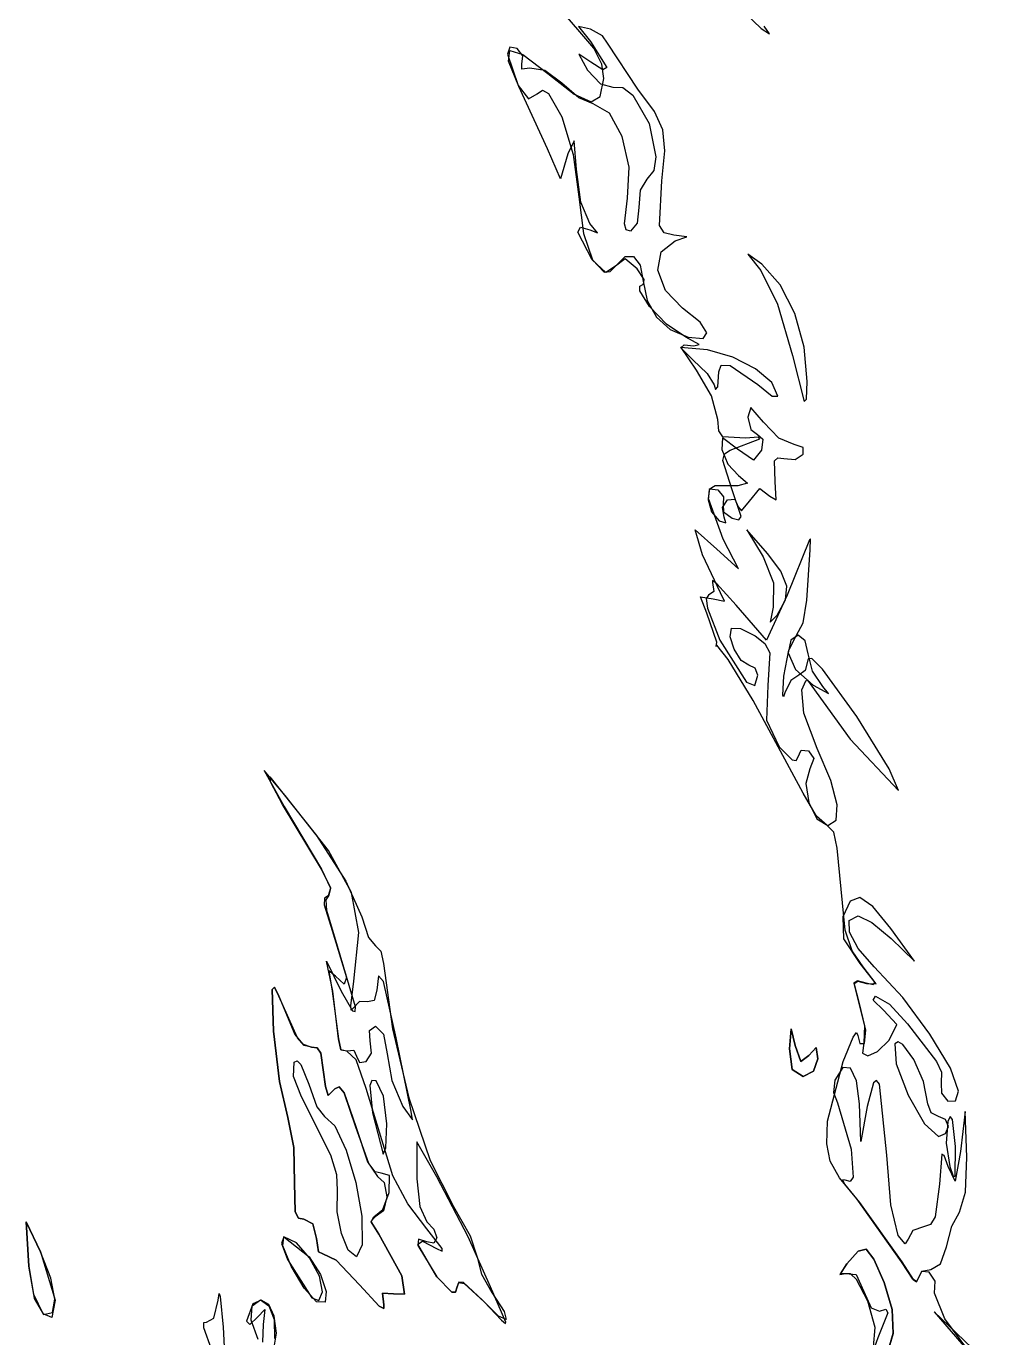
# Model space of a CAD drawing. Extents: x 21 to 195, y 1 to 197.
# Drawn here: x 147.48 to 181.26, y 81.82 to 127.96 of the extents above; entities that cross this region are included whole.
import ezdxf

# ---------------------------------------------------------------- set-up
doc = ezdxf.new("R2010")
doc.units = 0

msp = doc.modelspace()

# ---------------------------------------------------------------- linework, layer by layer
at = {"layer": 'Layer 1'}
for p, q in [((170.398124, 130.704451), (173.328298, 127.882227)), ((167.442109, 127.193428), (166.165846, 128.680564)), ((167.324722, 127.859649), (166.903505, 127.957633)), ((166.903505, 127.957633), (167.324722, 127.428554)), ((167.746821, 127.619496), (167.324722, 127.859649)), ((173.328298, 127.882227), (173.622614, 127.694301)), ((173.622614, 127.694301), (173.436777, 127.964998)), ((167.324722, 127.428554), (167.905351, 126.505246)), ((167.922328, 127.363996), (167.746821, 127.619496)), ((168.997243, 125.744392), (167.922328, 127.363996)), ((164.48955, 127.221507), (164.408262, 126.974265)), ((164.408262, 126.974265), (164.785073, 125.87104)), ((164.441649, 126.737551), (164.490195, 127.113347)), ((164.75297, 127.173143), (164.48955, 127.221507)), ((164.490195, 127.113347), (164.951821, 126.967915)), ((164.947351, 126.92126), (164.75297, 127.173143)), ((164.911015, 126.627043), (164.947351, 126.92126)), ((164.951821, 126.967915), (165.827885, 126.301782)), ((167.336364, 126.69266), (166.918454, 126.979556)), ((166.918454, 126.979556), (167.223122, 126.418198)), ((167.725169, 126.621277), (167.442109, 127.193428)), ((164.804829, 125.839995), (164.441649, 126.737551)), ((164.910971, 126.452462), (164.911015, 126.627043)), ((165.192179, 126.487696), (164.910971, 126.452462)), ((165.723198, 126.407262), (165.192179, 126.487696)), ((167.765204, 126.421583), (167.336364, 126.69266)), ((167.797092, 126.123276), (167.725169, 126.621277)), ((167.905351, 126.505246), (167.765204, 126.421583)), ((166.323538, 125.954295), (165.723198, 126.407262)), ((165.827885, 126.301782), (166.757676, 125.574249)), ((167.223122, 126.418198), (167.67825, 125.929028)), ((167.672164, 125.491313), (167.797092, 126.123276)), ((164.785073, 125.87104), (165.150507, 125.403212)), ((165.813421, 123.648891), (164.804829, 125.839995)), ((165.150507, 125.403212), (165.452176, 125.588112)), ((165.452176, 125.588112), (165.636688, 125.71367)), ((165.636688, 125.71367), (165.853991, 125.591728)), ((165.853991, 125.591728), (166.320628, 124.769579)), ((166.914221, 125.447309), (166.323538, 125.954295)), ((166.757676, 125.574249), (167.349064, 125.306198)), ((167.67825, 125.929028), (168.1093, 125.818476)), ((168.1093, 125.818476), (168.46699, 125.804998)), ((168.46699, 125.804998), (168.817177, 125.540332)), ((168.817177, 125.540332), (169.391604, 124.536039)), ((169.577524, 124.95703), (168.997243, 125.744392)), ((167.422089, 125.236392), (166.914221, 125.447309)), ((167.349064, 125.306198), (167.672164, 125.491313)), ((167.99268, 124.908033), (167.422089, 125.236392)), ((166.320628, 124.769579), (166.719399, 123.450145)), ((168.443513, 124.083778), (167.99268, 124.908033)), ((169.870765, 124.311981), (169.577524, 124.95703)), ((169.391604, 124.536039), (169.625711, 123.36281)), ((169.937589, 123.577305), (169.870765, 124.311981)), ((166.751811, 123.931863), (166.529913, 123.472502)), ((166.828716, 122.925696), (166.751811, 123.931863)), ((168.686583, 123.004862), (168.443513, 124.083778)), ((166.266035, 122.590557), (165.813421, 123.648891)), ((166.529913, 123.472502), (166.266035, 122.590557)), ((166.719399, 123.450145), (166.917616, 121.961907)), ((169.625711, 123.36281), (169.550497, 122.886973)), ((169.838618, 122.52106), (169.937589, 123.577305)), ((166.983233, 121.777007), (166.828716, 122.925696)), ((168.633881, 121.912518), (168.686583, 123.004862)), ((169.550497, 122.886973), (169.312626, 122.577857)), ((169.312626, 122.577857), (169.073399, 122.191345)), ((169.753025, 120.954152), (169.838618, 122.52106)), ((166.917616, 121.961907), (167.076719, 120.670833)), ((168.519052, 121.004776), (168.633881, 121.912518)), ((169.073399, 122.191345), (169.023348, 121.586551)), ((167.304966, 121.021753), (166.983233, 121.777007)), ((169.023348, 121.586551), (168.972284, 121.028059)), ((166.88203, 120.711838), (166.975345, 120.892107)), ((166.975345, 120.892107), (167.304966, 120.795623)), ((167.56955, 120.691597), (167.304966, 121.021753)), ((168.584272, 120.796455), (168.519052, 121.004776)), ((168.972284, 121.028059), (168.731248, 120.751878)), ((169.920226, 120.689133), (169.753025, 120.954152)), ((167.386458, 119.747519), (166.88203, 120.711838)), ((167.076719, 120.670833), (167.398541, 119.739361)), ((167.304966, 120.795623), (167.56955, 120.691597)), ((168.731248, 120.751878), (168.584272, 120.796455)), ((170.26301, 120.609356), (169.920226, 120.689133)), ((170.713111, 120.548898), (170.26301, 120.609356)), ((170.303579, 120.407214), (170.713111, 120.548898)), ((169.699668, 119.384643), (169.807204, 120.02946)), ((169.807204, 120.02946), (170.303579, 120.407214)), ((167.863149, 119.300285), (167.386458, 119.747519)), ((167.398541, 119.739361), (167.805426, 119.312119)), ((168.211253, 119.52033), (167.863149, 119.300285)), ((168.0165, 119.332781), (168.21972, 119.533736)), ((168.543967, 119.777593), (168.211253, 119.52033)), ((168.21972, 119.533736), (168.54545, 119.85612)), ((168.966904, 119.432136), (168.543967, 119.777593)), ((168.54545, 119.85612), (168.844093, 119.85591)), ((168.844093, 119.85591), (169.070968, 119.558441)), ((169.070968, 119.558441), (169.181393, 118.989046)), ((173.356873, 119.585947), (172.862014, 119.936873)), ((172.862014, 119.936873), (173.314893, 119.367577)), ((174.001586, 118.860652), (173.356873, 119.585947)), ((167.805426, 119.312119), (168.0165, 119.332781)), ((169.218611, 119.046682), (168.966904, 119.432136)), ((169.187743, 118.886388), (169.218611, 119.046682)), ((169.960233, 118.658532), (169.699668, 119.384643)), ((173.314893, 119.367577), (173.903282, 118.18286)), ((169.056088, 118.8219), (169.187743, 118.886388)), ((169.063984, 118.648693), (169.056088, 118.8219)), ((169.400997, 118.097665), (169.063984, 118.648693)), ((169.181393, 118.989046), (169.321093, 118.306669)), ((170.568163, 118.036899), (169.960233, 118.658532)), ((174.513544, 117.849177), (174.001586, 118.860652)), ((169.321093, 118.306669), (169.64653, 117.730026)), ((173.903282, 118.18286), (174.433199, 116.375314)), ((170.003917, 117.476389), (169.400997, 118.097665)), ((169.64653, 117.730026), (170.1331, 117.289974)), ((171.17837, 117.55087), (170.568163, 118.036899)), ((174.845453, 116.674123), (174.513544, 117.849177)), ((170.677877, 117.027953), (170.003917, 117.476389)), ((170.1331, 117.289974), (170.756194, 117.01737)), ((171.421533, 117.173122), (171.17837, 117.55087)), ((170.51066, 116.663975), (170.616042, 116.751783)), ((170.616042, 116.751783), (170.962922, 116.718214)), ((171.152981, 116.766325), (170.677877, 117.027953)), ((170.756194, 117.01737), (171.285019, 116.97238)), ((170.962922, 116.718214), (171.152981, 116.766325)), ((171.285019, 116.97238), (171.421533, 117.173122)), ((171.443758, 116.574634), (170.495226, 116.664151)), ((170.495226, 116.664151), (170.920941, 116.226089)), ((171.051116, 115.866256), (170.51066, 116.663975)), ((172.337064, 116.323544), (171.443758, 116.574634)), ((173.131845, 115.913969), (172.337064, 116.323544)), ((174.433199, 116.375314), (174.840437, 114.758092)), ((174.950019, 115.458091), (174.845453, 116.674123)), ((170.920941, 116.226089), (171.43216, 115.741901)), ((171.582047, 114.960586), (171.051116, 115.866256)), ((171.844514, 115.79958), (171.926237, 116.041531)), ((171.926237, 116.041531), (172.235833, 116.031267)), ((172.235833, 116.031267), (173.213998, 115.358608)), ((173.701532, 115.428855), (173.131845, 115.913969)), ((171.43216, 115.741901), (171.670594, 115.343439)), ((171.800417, 115.270413), (171.844514, 115.79958)), ((173.213998, 115.358608), (173.712297, 114.947842)), ((173.919554, 114.951149), (173.701532, 115.428855)), ((174.91823, 114.843574), (174.950019, 115.458091)), ((171.802886, 114.125296), (171.582047, 114.960586)), ((171.670594, 115.343439), (171.727039, 115.182704)), ((171.727039, 115.182704), (171.800417, 115.270413)), ((173.712297, 114.947842), (173.919554, 114.951149)), ((172.966524, 114.543118), (172.86122, 114.202554)), ((173.410495, 114.026165), (172.966524, 114.543118)), ((174.840437, 114.758092), (174.91823, 114.843574)), ((171.841063, 113.732153), (171.802886, 114.125296)), ((172.86122, 114.202554), (172.961629, 113.773224)), ((173.953906, 113.47226), (173.410495, 114.026165)), ((171.985537, 113.511947), (171.841063, 113.732153)), ((172.773025, 113.468776), (171.985537, 113.511947)), ((172.961629, 113.773224), (173.203062, 113.594718)), ((173.203062, 113.594718), (173.38289, 113.434865)), ((171.966751, 113.477684), (171.942586, 113.067668)), ((171.942586, 113.067668), (172.151739, 112.558874)), ((172.491509, 113.08072), (171.966751, 113.477684)), ((172.235745, 113.045443), (173.286891, 113.442847)), ((173.056218, 112.691298), (172.491509, 113.08072)), ((173.229272, 113.505123), (172.773025, 113.468776)), ((173.335706, 113.050382), (173.056218, 112.691298)), ((173.286891, 113.442847), (173.229272, 113.505123)), ((173.38289, 113.434865), (173.335706, 113.050382)), ((174.489643, 113.24194), (173.953906, 113.47226)), ((174.802601, 113.142898), (174.489643, 113.24194)), ((174.811024, 112.904684), (174.802601, 113.142898)), ((171.980951, 112.686315), (172.038068, 112.92197)), ((172.297128, 111.68372), (171.980951, 112.686315)), ((172.038068, 112.92197), (172.235745, 113.045443)), ((173.799257, 112.665986), (173.918231, 112.780313)), ((173.815837, 111.939484), (173.799257, 112.665986)), ((173.918231, 112.780313), (174.12981, 112.748756)), ((174.12981, 112.748756), (174.524921, 112.719696)), ((174.524921, 112.719696), (174.811024, 112.904684)), ((172.151739, 112.558874), (172.533136, 112.160675)), ((172.533136, 112.160675), (172.852577, 111.890271)), ((171.495418, 111.664565), (171.459368, 111.304616)), ((171.472201, 111.348801), (171.52843, 111.68356)), ((171.714691, 111.7892), (171.495418, 111.664565)), ((171.52843, 111.68356), (171.80853, 111.650911)), ((172.508442, 111.794492), (171.714691, 111.7892)), ((172.626711, 110.714991), (172.297128, 111.68372)), ((172.852577, 111.890271), (172.508442, 111.794492)), ((172.913078, 111.2558), (173.287817, 111.694038)), ((173.287817, 111.694038), (173.635568, 111.432189)), ((173.858259, 111.293723), (173.815837, 111.939484)), ((171.459368, 111.304616), (171.586699, 110.880306)), ((171.995503, 109.911363), (171.472201, 111.348801)), ((171.80853, 111.650911), (172.008908, 111.408729)), ((171.966222, 111.029008), (172.15002, 111.298133)), ((172.008908, 111.408729), (171.987036, 111.137972)), ((172.15002, 111.298133), (172.406357, 111.318903)), ((172.406357, 111.318903), (172.519025, 111.057891)), ((172.635486, 110.914223), (172.913078, 111.2558)), ((173.635568, 111.432189), (173.858259, 111.293723)), ((171.586699, 110.880306), (171.857567, 110.562591)), ((172.027958, 110.693472), (171.966222, 111.029008)), ((171.987036, 111.137972), (172.006792, 110.875637)), ((172.006792, 110.875637), (172.307006, 110.654313)), ((172.519025, 111.057891), (172.635486, 110.914223)), ((171.857567, 110.562591), (172.08696, 110.486082)), ((172.08696, 110.486082), (172.027958, 110.693472)), ((172.307006, 110.654313), (172.547755, 110.598663)), ((172.547755, 110.598663), (172.626711, 110.714991)), ((171.269838, 109.361382), (171.003491, 110.243327)), ((171.003491, 110.243327), (171.770078, 109.558585)), ((172.536664, 108.873843), (171.995503, 109.911363)), ((173.545962, 109.410418), (172.819239, 110.243327)), ((172.819239, 110.243327), (173.398854, 109.290474)), ((175.032921, 109.890549), (174.240935, 107.95027)), ((175.067979, 109.932441), (175.032921, 109.890549)), ((175.05303, 109.537771), (175.067979, 109.932441)), ((171.896019, 108.030351), (171.269838, 109.361382)), ((171.770078, 109.558585), (172.536664, 108.873843)), ((174.01907, 108.787418), (173.545962, 109.410418)), ((174.93873, 107.773881), (175.05303, 109.537771)), ((173.398854, 109.290474), (173.758952, 108.375985)), ((171.769989, 108.339913), (171.613499, 108.464962)), ((171.613499, 108.464962), (171.617678, 108.391242)), ((174.226471, 108.267902), (174.01907, 108.787418)), ((171.669492, 108.07974), (171.475508, 107.95027)), ((171.617678, 108.391242), (171.669492, 108.07974)), ((172.455173, 107.597492), (171.769989, 108.339913)), ((172.044274, 107.729475), (171.896019, 108.030351)), ((173.758952, 108.375985), (173.749162, 107.526584)), ((174.179871, 107.778219), (174.226471, 108.267902)), ((171.413772, 107.312447), (171.19355, 107.885271)), ((171.19355, 107.885271), (171.635316, 107.819389)), ((171.475508, 107.95027), (171.39314, 107.825006)), ((171.39314, 107.825006), (171.441509, 107.483942)), ((171.635316, 107.819389), (172.044274, 107.729475)), ((173.519857, 106.362769), (172.455173, 107.597492)), ((174.240935, 107.95027), (173.519857, 106.362769)), ((173.749162, 107.526584), (173.645313, 106.994594)), ((173.890979, 107.244714), (174.179871, 107.778219)), ((174.801719, 106.966284), (174.93873, 107.773881)), ((171.765844, 106.289038), (171.413772, 107.312447)), ((171.441509, 107.483942), (171.877675, 106.362769)), ((173.645313, 106.994594), (173.890979, 107.244714)), ((172.235243, 106.485414), (172.289367, 106.790336)), ((172.289367, 106.790336), (172.596284, 106.771286)), ((172.596284, 106.771286), (173.123334, 106.514111)), ((174.561257, 106.510583), (174.801719, 106.966284)), ((171.746618, 106.143782), (171.765844, 106.289038)), ((171.765492, 106.18638), (171.746618, 106.143782)), ((172.165983, 105.682552), (171.765492, 106.18638)), ((171.877675, 106.362769), (172.815579, 104.884188)), ((172.374166, 106.046415), (172.235243, 106.485414)), ((173.123334, 106.514111), (173.456919, 106.245669)), ((173.456919, 106.245669), (173.629041, 105.915711)), ((174.376887, 106.357742), (174.275507, 105.921796)), ((174.304567, 106.011667), (174.561257, 106.510583)), ((174.62511, 106.539158), (174.376887, 106.357742)), ((174.874259, 106.344557), (174.62511, 106.539158)), ((174.977888, 105.876641), (174.874259, 106.344557)), ((173.043783, 104.242529), (172.165983, 105.682552)), ((172.623089, 105.651999), (172.374166, 106.046415)), ((173.629041, 105.915711), (173.565365, 104.767507)), ((174.128046, 105.099471), (174.304567, 106.011667)), ((174.275507, 105.921796), (174.53449, 105.330276)), ((174.977888, 105.704485), (174.881447, 105.297335)), ((175.13192, 105.266732), (174.977888, 105.876641)), ((175.113663, 105.722797), (174.977888, 105.704485)), ((175.483331, 105.346416), (175.113663, 105.722797)), ((172.898967, 105.480824), (172.623089, 105.651999)), ((173.121438, 105.377195), (172.898967, 105.480824)), ((173.213998, 105.128046), (173.121438, 105.377195)), ((174.53449, 105.330276), (175.152513, 104.775268)), ((174.881447, 105.297335), (174.649804, 105.128046)), ((175.502116, 104.730112), (175.13192, 105.266732)), ((176.698386, 103.676012), (175.483331, 105.346416)), ((172.815579, 104.884188), (173.106351, 104.768521)), ((173.106351, 104.768521), (173.213998, 105.128046)), ((173.565365, 104.767507), (173.513947, 103.551966)), ((174.089505, 104.428972), (174.128046, 105.099471)), ((174.371815, 104.94663), (174.164735, 104.510684)), ((174.649804, 105.128046), (174.371815, 104.94663)), ((174.757049, 104.609815), (174.900674, 104.926874)), ((174.900674, 104.926874), (174.963071, 104.951304)), ((174.963071, 104.951304), (176.460923, 102.884731)), ((175.152513, 104.775268), (175.69244, 104.488239)), ((174.11356, 104.366095), (174.089505, 104.428972)), ((174.164735, 104.510684), (174.11356, 104.366095)), ((174.831926, 103.789209), (174.757049, 104.609815)), ((175.69244, 104.488239), (175.502116, 104.730112)), ((174.809966, 100.982904), (173.043783, 104.242529)), ((173.513947, 103.551966), (173.966826, 102.612386)), ((175.295741, 102.55453), (174.831926, 103.789209)), ((177.835919, 101.836319), (176.698386, 103.676012)), ((173.966826, 102.612386), (174.423056, 102.157788)), ((174.617349, 102.238441), (174.731517, 102.49738)), ((174.731517, 102.49738), (174.995174, 102.471628)), ((174.995174, 102.471628), (175.180294, 102.19527)), ((175.774648, 101.428689), (175.295741, 102.55453)), ((176.460923, 102.884731), (178.154301, 101.071099)), ((174.423056, 102.157788), (174.563627, 102.125073)), ((174.563627, 102.125073), (174.617349, 102.238441)), ((175.180294, 102.19527), (175.035744, 101.833452)), ((156.592863, 100.89471), (155.853087, 101.776655)), ((155.853087, 101.776655), (156.550176, 100.511593)), ((156.082977, 101.358503), (156.054876, 101.556522)), ((156.054876, 101.556522), (157.686474, 99.491006)), ((175.035744, 101.833452), (174.896115, 101.318556)), ((178.154301, 101.071099), (177.835919, 101.836319)), ((156.491351, 100.575358), (156.082977, 101.358503)), ((174.896115, 101.318556), (175.006419, 100.6546)), ((176.000944, 100.572227), (175.774648, 101.428689)), ((158.109229, 98.964926), (156.592863, 100.89471)), ((175.275721, 100.173103), (174.809966, 100.982904)), ((175.006419, 100.6546), (175.290488, 100.080802)), ((157.862863, 98.306731), (156.491351, 100.575358)), ((156.550176, 100.511593), (157.862863, 98.306731)), ((175.650988, 99.836376), (175.275721, 100.173103)), ((175.968742, 100.027378), (176.000944, 100.572227)), ((175.290488, 100.080802), (175.672155, 99.836376)), ((175.882587, 99.603146), (175.650988, 99.836376)), ((175.672155, 99.836376), (175.968742, 100.027378)), ((157.686474, 99.491006), (158.724524, 97.887674)), ((176.003061, 99.042625), (175.882587, 99.603146)), ((158.924416, 97.485199), (158.109229, 98.964926)), ((176.279507, 96.165368), (176.003061, 99.042625)), ((158.192005, 97.643023), (157.862863, 98.306731)), ((157.862863, 98.306731), (158.187375, 97.643023)), ((158.724524, 97.887674), (159.287381, 96.624332)), ((158.103105, 97.36693), (157.977632, 97.285405)), ((158.029104, 97.230813), (158.11898, 97.36693)), ((158.187375, 97.643023), (158.103105, 97.36693)), ((158.11898, 97.36693), (158.192005, 97.643023)), ((159.177959, 96.078629), (158.924416, 97.485199)), ((157.977632, 97.285405), (157.959216, 97.047578)), ((157.959216, 97.047578), (158.238925, 96.143496)), ((158.0572, 96.856637), (158.029104, 97.230813)), ((176.464296, 97.183816), (176.203086, 96.631388)), ((176.797605, 97.307751), (176.464296, 97.183816)), ((177.253813, 96.990758), (176.797605, 97.307751)), ((177.88372, 96.220401), (177.253813, 96.990758)), ((158.431189, 95.599159), (158.0572, 96.856637)), ((159.287381, 96.624332), (159.519068, 95.903078)), ((176.203086, 96.631388), (176.224782, 95.85413)), ((176.423357, 96.502525), (176.738956, 96.661374)), ((176.432965, 96.088551), (176.423357, 96.502525)), ((176.738956, 96.661374), (177.226054, 96.428144)), ((158.238925, 96.143496), (158.741722, 94.496905)), ((159.009392, 94.368317), (159.177959, 96.078629)), ((176.529565, 95.431358), (176.279507, 96.165368)), ((176.737914, 95.513313), (176.432965, 96.088551)), ((177.226054, 96.428144), (177.906298, 95.867623)), ((178.723685, 95.073873), (177.88372, 96.220401)), ((159.067997, 93.456915), (158.431189, 95.599159)), ((159.519068, 95.903078), (159.760809, 95.60304)), ((159.760809, 95.60304), (159.948972, 95.421624)), ((176.224782, 95.85413), (176.796811, 94.987442)), ((177.308339, 94.870673), (176.737914, 95.513313)), ((177.906298, 95.867623), (178.723685, 95.073873)), ((158.268205, 94.015539), (158.040663, 95.073873)), ((158.040663, 95.073873), (158.555719, 94.015539)), ((159.948972, 95.421624), (160.051145, 94.985678)), ((176.918167, 94.875612), (176.529565, 95.431358)), ((158.363455, 94.544706), (158.124801, 94.727798)), ((158.124801, 94.727798), (158.241747, 94.015539)), ((160.051145, 94.985678), (160.361904, 92.688691)), ((176.796811, 94.987442), (177.309883, 94.325807)), ((177.375455, 94.267246), (176.918167, 94.875612)), ((178.305621, 93.786994), (177.308339, 94.870673)), ((156.136985, 94.07388), (156.216041, 94.153679)), ((156.216041, 94.153679), (156.136985, 94.07388)), ((156.216041, 94.153679), (156.368848, 93.83915)), ((156.368848, 93.83915), (156.216041, 94.153679)), ((158.666955, 94.254667), (158.363455, 94.544706)), ((158.741722, 94.496905), (158.666955, 94.254667)), ((158.899854, 93.50185), (159.009392, 94.368317)), ((159.876559, 94.551844), (159.808434, 94.053639)), ((160.047044, 94.354426), (159.876559, 94.551844)), ((160.491765, 92.372652), (160.047044, 94.354426)), ((176.719966, 94.375279), (176.587041, 94.310065)), ((176.587041, 94.310065), (176.771411, 93.58515)), ((176.605385, 94.284268), (176.733537, 94.365539)), ((176.8081, 93.447566), (176.605385, 94.284268)), ((177.021531, 94.294939), (176.719966, 94.375279)), ((176.733537, 94.365539), (177.032114, 94.287531)), ((177.263289, 94.239432), (177.021531, 94.294939)), ((177.032114, 94.287531), (177.375455, 94.267246)), ((177.309883, 94.325807), (177.263289, 94.239432)), ((156.180818, 92.604427), (156.136985, 94.07388)), ((156.136985, 94.07388), (156.180818, 92.604427)), ((156.368848, 93.83915), (156.933999, 92.489069)), ((157.017519, 92.374945), (156.368848, 93.83915)), ((158.241747, 94.015539), (158.467878, 92.332082)), ((158.467878, 92.332082), (158.268205, 94.015539)), ((158.555719, 94.015539), (158.961166, 93.326453)), ((159.713581, 93.682164), (159.485642, 93.644064)), ((159.808434, 94.053639), (159.713581, 93.682164)), ((177.272797, 93.694952), (177.354201, 93.83915)), ((177.631131, 93.348083), (177.272797, 93.694952)), ((177.354201, 93.83915), (177.846635, 93.554105)), ((179.264141, 92.499917), (178.305621, 93.786994)), ((158.911066, 93.339567), (158.899854, 93.50185)), ((158.968117, 93.400294), (158.911066, 93.339567)), ((158.961166, 93.326453), (159.051199, 93.298261)), ((159.200553, 93.654735), (158.968117, 93.400294)), ((159.051199, 93.298261), (159.067997, 93.456915)), ((159.485642, 93.644064), (159.200553, 93.654735)), ((176.771411, 93.58515), (176.967159, 92.793604)), ((177.004245, 92.63825), (176.8081, 93.447566)), ((178.095431, 92.84339), (177.631131, 93.348083)), ((177.846635, 93.554105), (178.476387, 92.869011)), ((159.553287, 92.628636), (159.770687, 92.780816)), ((159.770687, 92.780816), (160.050175, 92.495771)), ((176.967159, 92.793604), (176.943567, 92.190971)), ((177.831862, 92.289749), (178.095431, 92.84339)), ((178.476387, 92.869011), (179.498738, 91.538332)), ((156.388692, 90.839611), (156.180818, 92.604427)), ((156.180818, 92.604427), (156.388692, 90.839611)), ((156.933999, 92.489069), (157.199023, 92.165174)), ((157.261421, 92.105301), (157.017519, 92.374945)), ((158.540814, 91.947995), (158.467878, 92.332082)), ((158.467878, 92.332082), (158.545665, 91.95095)), ((159.578776, 92.262938), (159.553287, 92.628636)), ((160.050175, 92.495771), (160.173559, 91.810676)), ((160.361904, 92.688691), (160.94363, 90.259909)), ((161.019168, 89.782203), (160.491765, 92.372652)), ((174.32031, 91.987065), (174.384868, 92.689358)), ((174.384868, 92.689358), (174.32031, 91.987065)), ((174.384868, 92.689358), (174.528802, 92.106304)), ((174.528802, 92.106304), (174.384868, 92.689358)), ((176.211244, 91.542742), (176.560709, 92.39545)), ((176.560709, 92.39545), (176.677393, 92.556113)), ((176.677393, 92.556113), (176.726256, 92.457319)), ((176.726256, 92.457319), (176.801001, 92.168261)), ((176.959089, 92.174743), (177.004245, 92.63825)), ((177.417783, 91.893513), (177.831862, 92.289749)), ((179.985065, 91.303459), (179.264141, 92.499917)), ((157.199023, 92.165174), (157.515377, 92.044216)), ((157.515377, 92.044216), (157.261421, 92.105301)), ((157.515377, 92.044216), (157.718158, 92.015558)), ((157.718158, 92.015558), (157.515377, 92.044216)), ((157.718158, 92.015558), (157.846459, 91.836385)), ((157.846459, 91.836385), (157.718158, 92.015558)), ((157.846459, 91.836385), (158.009266, 90.664148)), ((158.009266, 90.664148), (157.846459, 91.836385)), ((158.755039, 91.902046), (158.540814, 91.947995)), ((158.545665, 91.95095), (158.771619, 91.911924)), ((159.085989, 91.595791), (158.755039, 91.902046)), ((158.771619, 91.911924), (159.005511, 91.940896)), ((159.005511, 91.940896), (159.102878, 91.722482)), ((159.440134, 91.536568), (159.620051, 91.835988)), ((159.620051, 91.835988), (159.578776, 92.262938)), ((174.416177, 91.258844), (174.32031, 91.987065)), ((174.32031, 91.987065), (174.416177, 91.258844)), ((174.528802, 92.106304), (174.721727, 91.538332)), ((174.721727, 91.538332), (174.528802, 92.106304)), ((175.004346, 91.753526), (175.25892, 92.032309)), ((175.25892, 92.032309), (175.004346, 91.753526)), ((175.25892, 92.032309), (175.325374, 91.634287)), ((175.325374, 91.634287), (175.25892, 92.032309)), ((176.801001, 92.168261), (176.959089, 92.174743)), ((176.943567, 92.190971), (176.897072, 91.835525)), ((176.897072, 91.835525), (177.080665, 91.739239)), ((177.080665, 91.739239), (177.417783, 91.893513)), ((178.152572, 92.229082), (178.030476, 92.162749)), ((178.030476, 92.162749), (178.073399, 91.451471)), ((178.315625, 92.138716), (178.152572, 92.229082)), ((178.696124, 91.612239), (178.315625, 92.138716)), ((156.886727, 91.006828), (156.899779, 91.515401)), ((156.899779, 91.515401), (157.009868, 91.566262)), ((157.009868, 91.566262), (157.144166, 91.437305)), ((157.144166, 91.437305), (157.417657, 90.741406)), ((159.439428, 90.586537), (159.085989, 91.595791)), ((159.102878, 91.722482), (159.20192, 91.505171)), ((159.20192, 91.505171), (159.440134, 91.536568)), ((160.173559, 91.810676), (160.341482, 90.866378)), ((174.721727, 91.538332), (175.004346, 91.753526)), ((175.004346, 91.753526), (174.721727, 91.538332)), ((175.325374, 91.634287), (175.173636, 91.19821)), ((175.173636, 91.19821), (175.325374, 91.634287)), ((175.659455, 89.440714), (176.211244, 91.542742)), ((178.073399, 91.451471), (178.494776, 90.35238)), ((179.035017, 90.832026), (178.696124, 91.612239)), ((179.498738, 91.538332), (179.66816, 91.166019)), ((157.168949, 90.291614), (156.886727, 91.006828)), ((174.801499, 91.016926), (174.416177, 91.258844)), ((174.416177, 91.258844), (174.801499, 91.016926)), ((175.173636, 91.19821), (174.801499, 91.016926)), ((174.801499, 91.016926), (175.173636, 91.19821)), ((176.203499, 91.328942), (175.925097, 90.883576)), ((176.472741, 91.306424), (176.203499, 91.328942)), ((176.683972, 90.863286), (176.472741, 91.306424)), ((179.66816, 91.166019), (179.66031, 90.777037)), ((180.269558, 90.49164), (179.985065, 91.303459)), ((156.679646, 89.568772), (156.388692, 90.839611)), ((156.388692, 90.839611), (156.679646, 89.568772)), ((157.417657, 90.741406), (157.700806, 89.939454)), ((158.009266, 90.664148), (158.10606, 90.344972)), ((158.10606, 90.344972), (158.009266, 90.664148)), ((158.10606, 90.344972), (158.335939, 90.576659)), ((158.335939, 90.576659), (158.10606, 90.344972)), ((158.335939, 90.576659), (158.485351, 90.646923)), ((158.485638, 90.645225), (158.335939, 90.576659)), ((158.485351, 90.646923), (158.661288, 90.442648)), ((158.662787, 90.436209), (158.485638, 90.645225)), ((158.661288, 90.442648), (159.068659, 89.253742)), ((160.374863, 87.514987), (159.439428, 90.586537)), ((159.63436, 90.875104), (159.562636, 90.697441)), ((159.562636, 90.697441), (159.656387, 89.728581)), ((159.785856, 90.854295), (159.63436, 90.875104)), ((160.050925, 90.316838), (159.785856, 90.854295)), ((160.341482, 90.866378), (160.727421, 89.958592)), ((175.925097, 90.883576), (175.875443, 90.449791)), ((175.875443, 90.449791), (176.017878, 90.089825)), ((176.788345, 90.046786), (176.683972, 90.863286)), ((177.280746, 90.788971), (177.055045, 89.958592)), ((177.38682, 90.872887), (177.280746, 90.788971)), ((177.484817, 90.744802), (177.38682, 90.872887)), ((177.742609, 88.245149), (177.484817, 90.744802)), ((179.195349, 90.046786), (179.035017, 90.832026)), ((179.66031, 90.777037), (179.675083, 90.426376)), ((180.160417, 90.153237), (180.269558, 90.49164)), ((158.198267, 88.241533), (157.168949, 90.291614)), ((159.074303, 89.230811), (158.662787, 90.436209)), ((160.161212, 89.349697), (160.050925, 90.316838)), ((160.94363, 90.259909), (161.693564, 88.056882)), ((176.017878, 90.089825), (176.498714, 88.451524)), ((176.834559, 88.723869), (176.788345, 90.046786)), ((178.494776, 90.35238), (179.069148, 89.342851)), ((179.310222, 89.735284), (179.195349, 90.046786)), ((179.675083, 90.426376), (179.898083, 90.146623)), ((179.898083, 90.146623), (180.160417, 90.153237)), ((156.894444, 88.516039), (156.679646, 89.568772)), ((156.679646, 89.568772), (156.894444, 88.516039)), ((157.700806, 89.939454), (157.968344, 89.605814)), ((157.968344, 89.605814), (158.331683, 89.271948)), ((159.656387, 89.728581), (160.031037, 88.279854)), ((160.727421, 89.958592), (161.06697, 89.481327)), ((161.06697, 89.481327), (161.019168, 89.782203)), ((177.055045, 89.958592), (176.834559, 88.723869)), ((179.564002, 89.605814), (179.310222, 89.735284)), ((179.813151, 89.502185), (179.564002, 89.605814)), ((179.978902, 89.600241), (179.892791, 89.429425)), ((180.055686, 89.497908), (179.978902, 89.600241)), ((180.503803, 89.782203), (180.337644, 88.371091)), ((180.563069, 88.177063), (180.503803, 89.782203)), ((158.331683, 89.271948), (158.730344, 88.422905)), ((159.068659, 89.253742), (159.482026, 88.007509)), ((159.526697, 87.949962), (159.074303, 89.230811)), ((160.128172, 88.498813), (160.161212, 89.349697)), ((175.636039, 88.640029), (175.659455, 89.440714)), ((179.069148, 89.342851), (179.571058, 88.900258)), ((179.91678, 89.253036), (179.813151, 89.502185)), ((179.815224, 89.003887), (179.91678, 89.253036)), ((179.892791, 89.429425), (179.829423, 88.672055)), ((180.158786, 88.54748), (180.055686, 89.497908)), ((161.927219, 87.483502), (161.219546, 88.712933)), ((161.219546, 88.712933), (161.219546, 87.416121)), ((175.755499, 88.036128), (175.636039, 88.640029)), ((179.571058, 88.900258), (179.815224, 89.003887)), ((179.829423, 88.672055), (179.958408, 87.841924)), ((156.919535, 87.275715), (156.894444, 88.516039)), ((156.894444, 88.516039), (156.919535, 87.275715)), ((158.401445, 87.549703), (158.198267, 88.241533)), ((158.730344, 88.422905), (159.078206, 87.287517)), ((160.031037, 88.279854), (160.128172, 88.498813)), ((176.498714, 88.451524), (176.559348, 87.47574)), ((177.887733, 86.490872), (177.742609, 88.245149)), ((179.678126, 88.278046), (179.59928, 87.224562)), ((179.765174, 88.231633), (179.678126, 88.278046)), ((179.903022, 87.841924), (179.765174, 88.231633)), ((180.151598, 87.501626), (180.158786, 88.54748)), ((180.337644, 88.371091), (180.155126, 87.330881)), ((180.51002, 86.944854), (180.563069, 88.177063)), ((159.482026, 88.007509), (159.84089, 87.489146)), ((159.751918, 87.656903), (159.526697, 87.949962)), ((161.693564, 88.056882), (162.50895, 86.437162)), ((176.084905, 87.451277), (175.755499, 88.036128)), ((180.155126, 87.330881), (179.903022, 87.841924)), ((179.958408, 87.841924), (180.080552, 87.506625)), ((156.941628, 86.25138), (156.919535, 87.275715)), ((156.919535, 87.275715), (156.941628, 86.25138)), ((158.42378, 87.010073), (158.401445, 87.549703)), ((159.078206, 87.287517), (159.289145, 86.094615)), ((159.968242, 87.610502), (159.751918, 87.656903)), ((159.84089, 87.489146), (160.067197, 87.281889)), ((160.256771, 87.527687), (159.968242, 87.610502)), ((160.067197, 87.281889), (160.161212, 86.78359)), ((160.241293, 86.927876), (160.256771, 87.527687)), ((160.899681, 86.530273), (160.374863, 87.514987)), ((161.219546, 87.416121), (161.323175, 86.436501)), ((163.025769, 85.372478), (161.927219, 87.483502)), ((176.691331, 86.707743), (176.084905, 87.451277)), ((176.279992, 87.359324), (176.190099, 87.371307)), ((176.190099, 87.371307), (176.255914, 87.22712)), ((176.255914, 87.22712), (176.787992, 86.573687)), ((176.464136, 87.319835), (176.279992, 87.359324)), ((176.559348, 87.47574), (176.464136, 87.319835)), ((179.59928, 87.224562), (179.450672, 86.06917)), ((180.080552, 87.506625), (180.151598, 87.501626)), ((158.423246, 86.246287), (158.42378, 87.010073)), ((160.019087, 86.327669), (160.241293, 86.927876)), ((160.161212, 86.78359), (160.041488, 86.285291)), ((180.299544, 86.236784), (180.51002, 86.944854)), ((159.712478, 86.078034), (160.019087, 86.327669)), ((160.041488, 86.285291), (159.753753, 86.078034)), ((161.57303, 85.657875), (160.899681, 86.530273)), ((161.323175, 86.436501), (161.572324, 85.901645)), ((162.50895, 86.437162), (163.093238, 85.406168)), ((178.264721, 84.490533), (176.691331, 86.707743)), ((176.787992, 86.573687), (178.273187, 84.490533)), ((178.145834, 85.422925), (177.887733, 86.490872)), ((147.569154, 84.340602), (147.482723, 85.901645)), ((147.482723, 85.901645), (147.985079, 84.843311)), ((147.985079, 84.843311), (147.482723, 85.901645)), ((147.482723, 85.901645), (147.569154, 84.340602)), ((157.058987, 86.03047), (156.941628, 86.25138)), ((156.941628, 86.25138), (157.058987, 86.03047)), ((157.250793, 85.98984), (157.058987, 86.03047)), ((157.058987, 86.03047), (157.250793, 85.98984)), ((157.562826, 85.828708), (157.250793, 85.98984)), ((157.250793, 85.98984), (157.562826, 85.828708)), ((157.691766, 85.313564), (157.562826, 85.828708)), ((157.562826, 85.828708), (157.691766, 85.313564)), ((158.568728, 85.485014), (158.423246, 86.246287)), ((159.289145, 86.094615), (159.291526, 85.086287)), ((159.753753, 86.078034), (159.596635, 85.915271)), ((159.596635, 85.915271), (159.888515, 85.460673)), ((159.613171, 85.896618), (159.712478, 86.078034)), ((159.888515, 85.460673), (159.613171, 85.896618)), ((161.572324, 85.901645), (161.821473, 85.644029)), ((179.450672, 86.06917), (179.28049, 85.807371)), ((180.034211, 85.740955), (180.299544, 86.236784)), ((156.542768, 85.372478), (156.461056, 85.139248)), ((156.509089, 85.057717), (156.545943, 85.372478)), ((156.982704, 85.154037), (156.542768, 85.372478)), ((156.545943, 85.372478), (157.43706, 84.663041)), ((158.810188, 84.900483), (158.568728, 85.485014)), ((159.888515, 85.460673), (160.689321, 83.996291)), ((160.689321, 83.996291), (159.888515, 85.460673)), ((162.111854, 84.958184), (161.57303, 85.657875)), ((161.821473, 85.644029), (161.925102, 85.33085)), ((163.806114, 83.608588), (163.025769, 85.372478)), ((163.093238, 85.406168), (163.336214, 84.652458)), ((178.393485, 85.125798), (178.145834, 85.422925)), ((178.657936, 85.595654), (178.495085, 85.284284)), ((179.034835, 85.725256), (178.657936, 85.595654)), ((179.28049, 85.807371), (179.034835, 85.725256)), ((179.850105, 85.0197), (180.034211, 85.740955)), ((156.461056, 85.139248), (156.668004, 84.578727)), ((156.801443, 84.342146), (156.509089, 85.057717)), ((157.447644, 84.628513), (156.982704, 85.154037)), ((157.757603, 84.839607), (157.691766, 85.313564)), ((157.691766, 85.313564), (157.757603, 84.839607)), ((159.097586, 84.666922), (158.810188, 84.900483)), ((159.291526, 85.086287), (159.097586, 84.666922)), ((161.254295, 85.115612), (161.416308, 85.222586)), ((161.925102, 83.961366), (161.254295, 85.115612)), ((161.28147, 85.285937), (161.255529, 85.067413)), ((161.255529, 85.067413), (161.925102, 83.961366)), ((161.572324, 85.196089), (161.28147, 85.285937)), ((161.416308, 85.222586), (161.910638, 84.964667)), ((161.821473, 85.14573), (161.572324, 85.196089)), ((161.925102, 85.33085), (161.821473, 85.14573)), ((161.910638, 84.964667), (162.108166, 84.864075)), ((162.108166, 84.864075), (162.111854, 84.958184)), ((176.740852, 84.863232), (177.02012, 84.935827)), ((177.02012, 84.935827), (176.740852, 84.863232)), ((177.02012, 84.935827), (177.289598, 84.586015)), ((177.289598, 84.586015), (177.02012, 84.935827)), ((178.495085, 85.284284), (178.393485, 85.125798)), ((179.633764, 84.422667), (179.850105, 85.0197)), ((147.985079, 84.843311), (148.503663, 83.138335)), ((148.345409, 83.91604), (147.985079, 84.843311)), ((156.668004, 84.578727), (157.529312, 83.223046)), ((157.43706, 84.663041), (157.834106, 84.043552)), ((157.800664, 83.990608), (157.447644, 84.628513)), ((157.91578, 84.773108), (157.757603, 84.839607)), ((157.757603, 84.839607), (157.91578, 84.773108)), ((158.386959, 84.546007), (157.91578, 84.773108)), ((157.91578, 84.773108), (158.386959, 84.546007)), ((159.205536, 83.685494), (158.386959, 84.546007)), ((158.386959, 84.546007), (159.205536, 83.685494)), ((163.336214, 84.652458), (163.488394, 84.058512)), ((176.343844, 84.4228), (176.740852, 84.863232)), ((176.740852, 84.863232), (176.343844, 84.4228)), ((177.289598, 84.586015), (177.657237, 83.759224)), ((177.657237, 83.759224), (177.289598, 84.586015)), ((178.668166, 83.878728), (178.264721, 84.490533)), ((178.273187, 84.490533), (178.67068, 83.872554)), ((147.754263, 83.337864), (147.569154, 84.340602)), ((147.569154, 84.340602), (147.757273, 83.195705)), ((157.251885, 83.568829), (156.801443, 84.342146)), ((157.904844, 83.435021), (157.800664, 83.990608)), ((157.834106, 84.043552), (158.028184, 83.450191)), ((160.689321, 83.996291), (160.787349, 83.35913)), ((160.787349, 83.35913), (160.689321, 83.996291)), ((163.488394, 84.058512), (163.854092, 83.411385)), ((176.343844, 84.4228), (176.09959, 84.050178)), ((176.09959, 84.050178), (176.290575, 84.084486)), ((176.123094, 84.07377), (176.343844, 84.4228)), ((176.27223, 84.073197), (176.123094, 84.07377)), ((176.465938, 84.067764), (176.27223, 84.073197)), ((176.290575, 84.084486), (176.668091, 84.046871)), ((176.679022, 83.872042), (176.465938, 84.067764)), ((176.668091, 84.046871), (176.945331, 83.449132)), ((178.844335, 83.873171), (178.981389, 84.158569)), ((178.965029, 84.151734), (178.844335, 83.893985)), ((179.235213, 84.122938), (178.965029, 84.151734)), ((178.981389, 84.158569), (179.290952, 84.225949)), ((179.44516, 83.811832), (179.235213, 84.122938)), ((179.290952, 84.225949), (179.633764, 84.422667)), ((148.485671, 83.17401), (148.345409, 83.91604)), ((157.689297, 83.080832), (157.251885, 83.568829)), ((159.895482, 82.935267), (159.205536, 83.685494)), ((159.205536, 83.685494), (159.895482, 82.935267)), ((162.450521, 83.42554), (161.925102, 83.961366)), ((161.925102, 83.961366), (162.450521, 83.42554)), ((162.633833, 83.608588), (162.583667, 83.427817)), ((162.583667, 83.427817), (162.633833, 83.608588)), ((162.69606, 83.779884), (162.633833, 83.608588)), ((162.633833, 83.608588), (162.701836, 83.769493)), ((162.864418, 83.760547), (162.69606, 83.779884)), ((162.701836, 83.769493), (162.884702, 83.73378)), ((163.523892, 83.14786), (162.864418, 83.760547)), ((162.884702, 83.73378), (163.582453, 83.079774)), ((164.353626, 82.374218), (163.806114, 83.608588)), ((177.085516, 83.109539), (176.679022, 83.872042)), ((177.657237, 83.759224), (177.932415, 82.815543)), ((177.9315, 82.818371), (177.657237, 83.759224)), ((178.794202, 83.798184), (178.668166, 83.878728)), ((178.67068, 83.872554), (178.79488, 83.785385)), ((178.844335, 83.893985), (178.794202, 83.798184)), ((178.79488, 83.785385), (178.844335, 83.873171)), ((179.420421, 83.390924), (179.44516, 83.811832)), ((148.0798, 82.664201), (147.754263, 83.337864)), ((147.757273, 83.195705), (148.087738, 82.635273)), ((148.503663, 83.138335), (148.383641, 82.528172)), ((148.401302, 82.714621), (148.485671, 83.17401)), ((154.082759, 82.508891), (154.22925, 83.146802)), ((154.22925, 83.146802), (154.263227, 83.378478)), ((154.263227, 83.378478), (154.30739, 83.276712)), ((154.30739, 83.276712), (154.403522, 82.197476)), ((155.422345, 82.941132), (155.723502, 83.149425)), ((155.748147, 83.146868), (155.447745, 83.010982)), ((155.723502, 83.149425), (156.011528, 82.948011)), ((156.015541, 82.984965), (155.748147, 83.146868)), ((157.529312, 83.223046), (157.775584, 83.135143)), ((157.989759, 83.067702), (157.689297, 83.080832)), ((157.775584, 83.135143), (157.904844, 83.435021)), ((158.028184, 83.450191), (157.989759, 83.067702)), ((160.396162, 83.360938), (160.016, 83.390792)), ((160.016, 83.390792), (160.057848, 82.973235)), ((160.057848, 82.973235), (160.016, 83.390792)), ((160.016, 83.390792), (160.396162, 83.360938)), ((160.787349, 83.35913), (160.396162, 83.360938)), ((160.396162, 83.360938), (160.787349, 83.35913)), ((162.583667, 83.427817), (162.450521, 83.42554)), ((162.450521, 83.42554), (162.583667, 83.427817)), ((164.090679, 82.581172), (163.523892, 83.14786)), ((163.582453, 83.079774), (164.192406, 82.435954)), ((163.854092, 83.411385), (164.294772, 82.74399)), ((176.945331, 83.449132), (177.196421, 82.874898)), ((177.336104, 82.185311), (177.085516, 83.109539)), ((179.791467, 82.491814), (179.420421, 83.390924)), ((148.383641, 82.528172), (148.0798, 82.664201)), ((148.087738, 82.635273), (148.401302, 82.714621)), ((155.447745, 83.010982), (155.227612, 82.403146)), ((155.390066, 82.440099), (155.422345, 82.941132)), ((155.611081, 82.550254), (155.879501, 82.816601)), ((155.879501, 82.816601), (155.81534, 82.286023)), ((156.011528, 82.948011), (156.203048, 82.457143)), ((156.207265, 82.57819), (156.015541, 82.984965)), ((160.056635, 82.844068), (159.895482, 82.935267)), ((159.895482, 82.935267), (160.056635, 82.844068)), ((160.057848, 82.973235), (160.056635, 82.844068)), ((160.056635, 82.844068), (160.057848, 82.973235)), ((164.294772, 82.74399), (164.360637, 82.4569)), ((177.196421, 82.874898), (177.485081, 82.749926)), ((177.784678, 82.696701), (177.434987, 81.821415)), ((177.485081, 82.749926), (177.716371, 82.831512)), ((177.716371, 82.831512), (177.784678, 82.696701)), ((177.973326, 81.976769), (177.9315, 82.818371)), ((177.932415, 82.815543), (177.972973, 81.974256)), ((181.262628, 80.966281), (179.413366, 82.726643)), ((179.413366, 82.726643), (180.987814, 80.913011)), ((153.73046, 82.357384), (153.822497, 82.366809)), ((153.732583, 82.175251), (153.73046, 82.357384)), ((153.996416, 81.417484), (153.732583, 82.175251)), ((153.822497, 82.366809), (154.082759, 82.508891)), ((154.403522, 82.197476), (154.512531, 80.257197)), ((155.227612, 82.403146), (155.342617, 82.288713)), ((155.342617, 82.288713), (155.611081, 82.550254)), ((155.639304, 81.763912), (155.390066, 82.440099)), ((155.81534, 82.286023), (155.786456, 81.667648)), ((156.203048, 82.457143), (156.214685, 81.797073)), ((156.280654, 81.979459), (156.207265, 82.57819)), ((164.360637, 82.4569), (164.090679, 82.581172)), ((164.192406, 82.435954), (164.341775, 82.32075)), ((164.341775, 82.32075), (164.353626, 82.374218)), ((177.275178, 81.498976), (177.336104, 82.185311)), ((180.861343, 81.036748), (179.791467, 82.491814)), ((156.186727, 81.414618), (156.280654, 81.979459)), ((177.434987, 81.821415), (177.258686, 81.321528)), ((177.972973, 81.974256), (177.792075, 81.370432)), ((177.795548, 81.371375), (177.973326, 81.976769))]:
    msp.add_line(p, q, dxfattribs=at)

doc.saveas('drawing.dxf')
